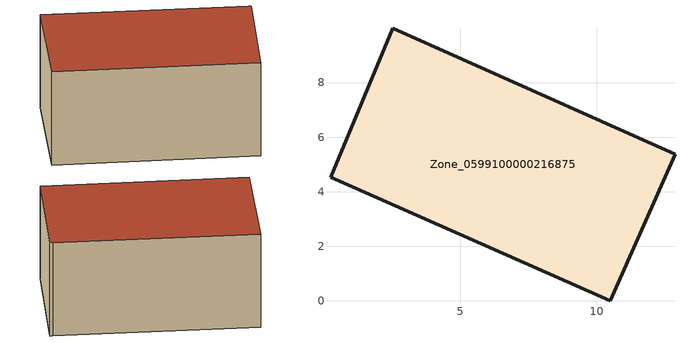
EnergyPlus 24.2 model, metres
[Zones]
Zone_0599100000216875
 floor ground (C_G): 10.5,0 0.24,4.53 2.53,9.99 12.72,5.44 12.87,5.38 z0
 wall outside (C_F): 2.53,9.99 0.24,4.53 10.5,0 12.87,5.38 12.72,5.44 2.53,9.99 z0:5.82
 roof outside (C_R): 0.24,4.53 10.5,0 12.87,5.38 12.72,5.44 2.53,9.99 z5.82
[BUILDING]
Pand.0599100000216875: North Axis=0; Terrain=City; Loads Convergence Tolerance Value=0.04; Temperature Convergence Tolerance Value=0.4; Solar Distribution=FullExterior; Maximum Number of Warmup Days=25; Minimum Number of Warmup Days=1
[Site:Location]
Rotterdam.The.Hague.AP_ZH_NLD Design_Conditions: Latitude=51.96; Longitude=4.45; Time Zone=1; Elevation=-4.5
[SITE:GROUNDTEMPERATURE:BUILDINGSURFACE]
18, 18, 18, 18, 18, 18, 18, 18, 18, 18, 18, 18
[MATERIAL] Thermal Absorptance=0.9; Solar Absorptance=0.7; Visible Absorptance=0.7
Name | Roughness | Thickness | Conductivity | Density | Specific Heat
G.TC.1946-1964 | MediumSmooth | 0.15 | 1 | 540 | 1210
F.TC.1946-1964 | Rough | 0.3 | 0.857143 | 1920 | 840
R.TC.1946-1964 | MediumRough | 0.2 | 0.235294 | 1500 | 1000
[CONSTRUCTION]
C_G: G.TC.1946-1964
C_F: F.TC.1946-1964
C_R: R.TC.1946-1964
[ZONE]
Zone_0599100000216875: Type=1; Multiplier=1; Ceiling Height=Autocalculate; Volume=Autocalculate; Floor Area=autocalculate; Part of Total Floor Area=Yes
[ZONEINFILTRATION:DESIGNFLOWRATE]
Infil_Zone_0599100000216875: Zone or ZoneList or Space or SpaceList=Zone_0599100000216875; Schedule=AlwaysOn; Design Flow Rate Calculation Method=Flow/Area; Flow Rate per Floor Area=0.003; Constant Term Coefficient=1; Temperature Term Coefficient=0; Velocity Term Coefficient=0; Velocity Squared Term Coefficient=0
[HVACTEMPLATE:ZONE:IDEALLOADSAIRSYSTEM]
Zone_0599100000216875: Maximum Heating Supply Air Temperature=50; Minimum Cooling Supply Air Temperature=13; Maximum Heating Supply Air Humidity Ratio=0.0156; Minimum Cooling Supply Air Humidity Ratio=0.0077; Heating Limit=NoLimit; Cooling Limit=NoLimit; Dehumidification Control Type=ConstantSensibleHeatRatio; Cooling Sensible Heat Ratio=0.7; Dehumidification Setpoint=60; Humidification Control Type=None; Humidification Setpoint=30; Outdoor Air Method=None; Outdoor Air Flow Rate per Person=0.00944; Outdoor Air Flow Rate per Zone Floor Area=0; Outdoor Air Flow Rate per Zone=0; Demand Controlled Ventilation Type=None; Outdoor Air Economizer Type=NoEconomizer; Heat Recovery Type=None; Sensible Heat Recovery Effectiveness=0.7; Latent Heat Recovery Effectiveness=0.65
[ZONECONTROL:THERMOSTAT]
ThermostatControl_Zone_0599100000216875: Zone or ZoneList=Zone_0599100000216875; Control Type Schedule=DualSetpointControlType; Control 1=Thermostat_Zone_0599100000216875; Temperature Difference Between Cutout And Setpoint=0
[THERMOSTATSETPOINT:DUALSETPOINT]
Thermostat_Zone_0599100000216875: Heating Setpoint Temperature Schedule=HeatingSetpoint_Zone_0599100000216875; Cooling Setpoint Temperature Schedule=CoolingSetpoint_Zone_0599100000216875
[SCHEDULE:COMPACT]
HeatingSetpoint_Zone_0599100000216875: Through: 12/31, For: AllDays, Until: 24:00, 21
CoolingSetpoint_Zone_0599100000216875: Through: 12/31, For: AllDays, Until: 24:00, 24
DualSetpointControlType: Through: 12/31, For: AllDays, Until: 24:00, 4
AlwaysOn: Through: 12/31, For: AllDays, Until: 24:00, 1
